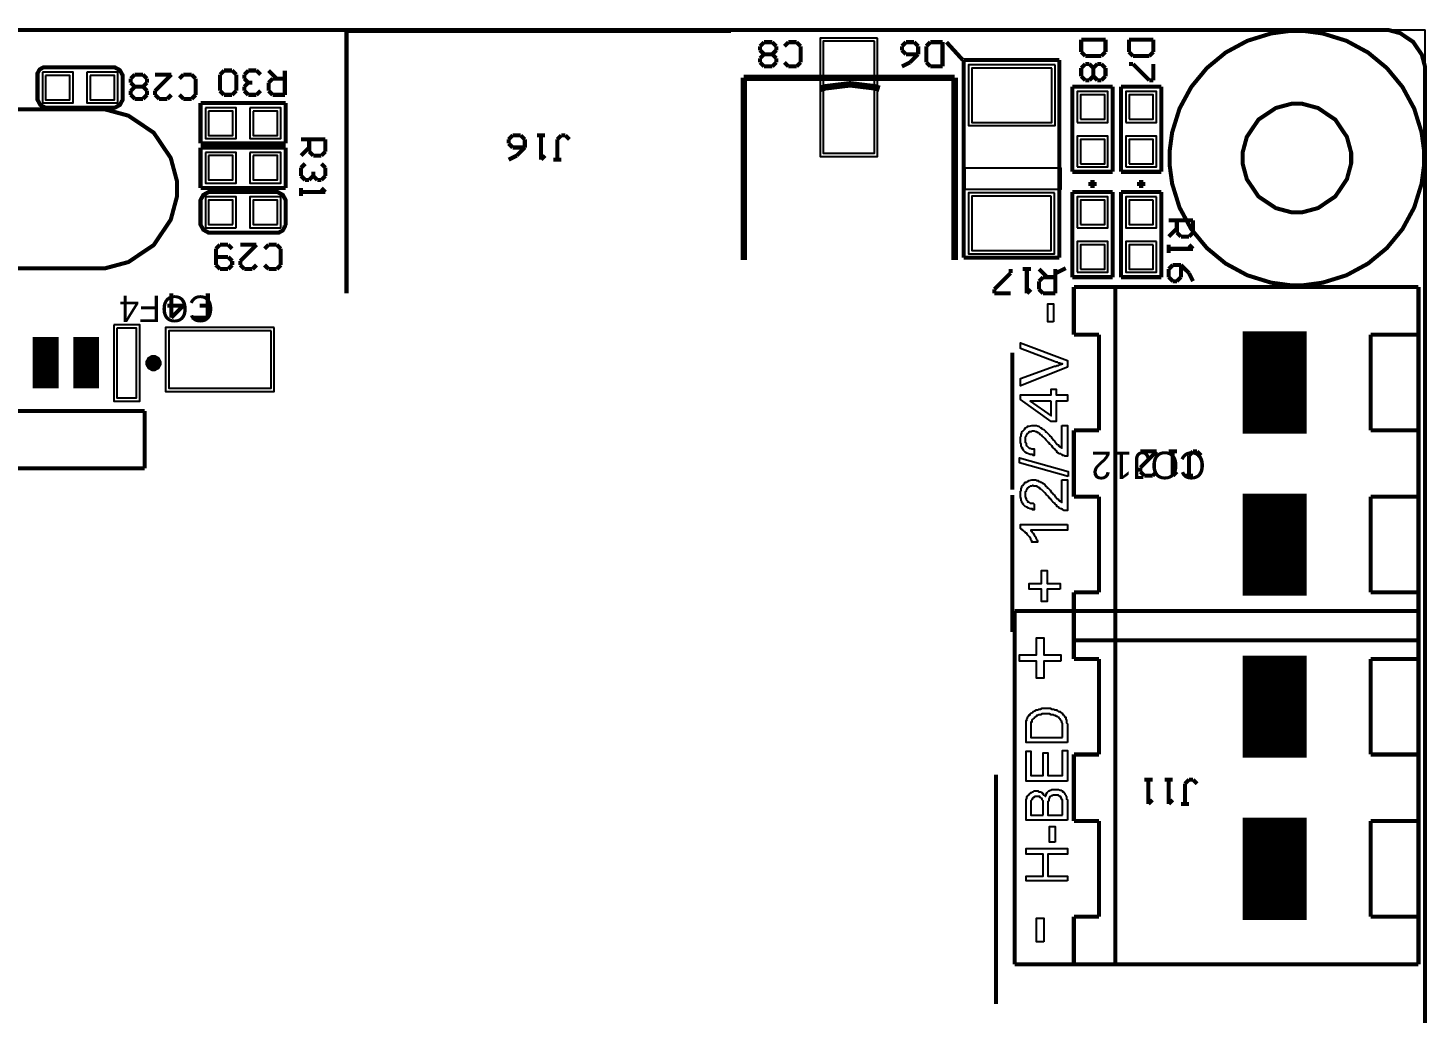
# Model space of a CAD drawing. Extents: x -110 to 1, y -84 to 0.
# Drawn here: x -43.24 to 0.58, y -30.7 to 0.15 of the extents above; entities that cross this region are included whole.
import ezdxf

# ---------------------------------------------------------------- set-up
doc = ezdxf.new("R2010")
doc.units = 0
doc.header["$MEASUREMENT"] = 0

msp = doc.modelspace()

# ---------------------------------------------------------------- linework, layer by layer
at = {"linetype": 'Continuous'}
for p in [(-0.628, 0.088), (0.518, -1.058)]:
    msp.add_line(p, (0.518, 0.088), dxfattribs=at)
at = {"color": 0}
for points, const_width in [([(-0.702, 0.088), (-108.213, 0.088)], 0.127), ([(-33.262, 0.062), (-33.262, -8.162)], 0.127), ([(-27.243, 0.062), (-33.262, 0.062)], 0.127), ([(-21.96, 0.062), (-27.243, 0.062)], 0.127), ([(-21.223, 0.062), (-21.96, 0.062)], 0.127), ([(-21.223, 0.062), (-21.96, 0.062)], 0.127), ([(-0.752, 0.088), (-0.628, 0.088), (-0.258, -0.012), (0.146, -0.284), (0.418, -0.687), (0.518, -1.058), (0.518, -1.181), (0.518, -1.181), (0.518, -1.181), (0.518, -1.181)], 0.127), ([(-20.309, -0.42), (-20.182, -0.293)], 0.127), ([(-20.309, -0.546), (-20.309, -0.42)], 0.127), ([(-20.182, -0.293), (-19.928, -0.293)], 0.127), ([(-19.928, -0.293), (-19.801, -0.42)], 0.127), ([(-19.801, -0.42), (-19.801, -0.546)], 0.127), ([(-19.42, -0.293), (-19.547, -0.42)], 0.127), ([(-19.166, -0.293), (-19.42, -0.293)], 0.127), ([(-19.039, -0.42), (-19.166, -0.293)], 0.127), ([(-19.039, -0.927), (-19.039, -0.42)], 0.127), ([(-15.738, -0.293), (-15.865, -0.42)], 0.127), ([(-15.865, -0.42), (-15.865, -0.546)], 0.127), ([(-15.484, -0.293), (-15.738, -0.293)], 0.127), ([(-15.357, -0.42), (-15.484, -0.293)], 0.127), ([(-15.357, -0.673), (-15.357, -0.42)], 0.127), ([(-14.975, -0.293), (-15.102, -0.42)], 0.127), ([(-15.102, -0.42), (-15.102, -0.927)], 0.127), ([(-14.594, -0.293), (-14.975, -0.293)], 0.127), ([(-14.594, -1.054), (-14.594, -0.293)], 0.127), ([(-13.96, -0.851), (-14.468, -0.293)], 0.127), ([(-9.489, -0.217), (-10.251, -0.217)], 0.127), ([(-10.251, -0.217), (-10.251, -0.598)], 0.127), ([(-9.489, -0.598), (-9.489, -0.217)], 0.127), ([(-7.991, -0.217), (-8.753, -0.217)], 0.127), ([(-8.753, -0.217), (-8.753, -0.598)], 0.127), ([(-7.991, -0.598), (-7.991, -0.217)], 0.127), ([(-20.182, -0.673), (-20.309, -0.546)], 0.127), ([(-20.309, -0.8), (-20.182, -0.673)], 0.127), ([(-20.309, -0.927), (-20.309, -0.8)], 0.127), ([(-20.182, -1.054), (-20.309, -0.927)], 0.127), ([(-19.928, -0.673), (-20.182, -0.673)], 0.127), ([(-19.801, -0.546), (-19.928, -0.673)], 0.127), ([(-19.928, -0.673), (-19.801, -0.8)], 0.127), ([(-19.801, -0.927), (-19.928, -1.054)], 0.127), ([(-19.801, -0.8), (-19.801, -0.927)], 0.127), ([(-19.547, -0.927), (-19.42, -1.054)], 0.127), ([(-19.166, -1.054), (-19.039, -0.927)], 0.127), ([(-15.865, -0.546), (-15.738, -0.673)], 0.127), ([(-15.865, -1.054), (-15.611, -0.927)], 0.127), ([(-15.738, -0.673), (-15.357, -0.673)], 0.127), ([(-15.611, -0.927), (-15.357, -0.673)], 0.127), ([(-15.102, -0.927), (-14.975, -1.054)], 0.127), ([(-13.935, -0.851), (-13.935, -7.045)], 0.127), ([(-10.937, -0.851), (-13.935, -0.851)], 0.127), ([(-10.937, -0.851), (-10.937, -4.05)], 0.127), ([(-10.251, -0.598), (-10.124, -0.725)], 0.127), ([(-10.124, -0.725), (-9.616, -0.725)], 0.127), ([(-9.616, -0.725), (-9.489, -0.598)], 0.127), ([(-8.753, -0.598), (-8.626, -0.725)], 0.127), ([(-8.626, -0.725), (-8.118, -0.725)], 0.127), ([(-8.118, -0.725), (-7.991, -0.598)], 0.127), ([(-42.939, -1.308), (-42.939, -1.268), (-42.872, -1.147), (-42.75, -1.08), (-42.71, -1.08)], 0.127), ([(-42.939, -1.308), (-42.939, -2.045)], 0.127), ([(-40.577, -1.08), (-42.71, -1.08)], 0.127), ([(-40.577, -1.08), (-40.523, -1.08), (-40.361, -1.169), (-40.272, -1.331), (-40.272, -1.385), (-40.272, -1.385), (-40.272, -1.385), (-40.272, -1.385)], 0.127), ([(-40.018, -1.435), (-39.891, -1.308)], 0.127), ([(-39.891, -1.308), (-39.637, -1.308)], 0.127), ([(-39.637, -1.308), (-39.51, -1.435)], 0.127), ([(-39.256, -1.308), (-38.748, -1.308)], 0.127), ([(-38.748, -1.308), (-39.256, -1.816)], 0.127), ([(-38.367, -1.308), (-38.494, -1.435)], 0.127), ([(-38.113, -1.308), (-38.367, -1.308)], 0.127), ([(-37.986, -1.435), (-38.113, -1.308)], 0.127), ([(-37.224, -1.308), (-37.097, -1.181)], 0.127), ([(-37.224, -1.816), (-37.224, -1.308)], 0.127), ([(-37.097, -1.181), (-36.843, -1.181)], 0.127), ([(-36.843, -1.181), (-36.716, -1.308)], 0.127), ([(-36.716, -1.308), (-36.716, -1.816)], 0.127), ([(-36.462, -1.308), (-36.335, -1.181)], 0.127), ([(-36.462, -1.435), (-36.462, -1.308)], 0.127), ([(-36.335, -1.181), (-36.082, -1.181)], 0.127), ([(-36.082, -1.181), (-35.955, -1.308)], 0.127), ([(-35.446, -1.435), (-35.701, -1.181)], 0.127), ([(-35.192, -1.181), (-35.192, -1.943)], 0.127), ([(-20.817, -1.41), (-20.817, -7.121)], 0.203), ([(-18.633, -1.41), (-20.817, -1.41)], 0.203), ([(-19.928, -1.054), (-20.182, -1.054)], 0.127), ([(-19.42, -1.054), (-19.166, -1.054)], 0.127), ([(-16.423, -1.41), (-18.633, -1.41)], 0.203), ([(-14.214, -1.41), (-16.423, -1.41)], 0.203), ([(-14.975, -1.054), (-14.594, -1.054)], 0.127), ([(-14.214, -1.41), (-14.214, -7.121)], 0.203), ([(-10.251, -1.105), (-10.124, -0.978)], 0.127), ([(-10.251, -1.359), (-10.251, -1.105)], 0.127), ([(-10.124, -1.486), (-10.251, -1.359)], 0.127), ([(-10.124, -0.978), (-9.997, -0.978)], 0.127), ([(-9.997, -0.978), (-9.87, -1.105)], 0.127), ([(-9.87, -1.359), (-9.997, -1.486)], 0.127), ([(-9.87, -1.105), (-9.743, -0.978)], 0.127), ([(-9.87, -1.105), (-9.87, -1.359)], 0.127), ([(-9.743, -1.486), (-9.87, -1.359)], 0.127), ([(-9.743, -0.978), (-9.616, -0.978)], 0.127), ([(-9.616, -0.978), (-9.489, -1.105)], 0.127), ([(-9.489, -1.359), (-9.616, -1.486)], 0.127), ([(-9.489, -1.105), (-9.489, -1.359)], 0.127), ([(-8.626, -0.978), (-8.753, -0.978)], 0.127), ([(-8.118, -1.486), (-8.626, -0.978)], 0.127), ([(-7.991, -0.978), (-7.991, -1.486)], 0.127), ([(0.518, -1.131), (0.518, -82.587)], 0.127), ([(-40.272, -1.385), (-40.272, -2.045)], 0.127), ([(-40.018, -1.562), (-40.018, -1.435)], 0.127), ([(-39.891, -1.689), (-40.018, -1.562)], 0.127), ([(-40.018, -1.816), (-39.891, -1.689)], 0.127), ([(-40.018, -1.943), (-40.018, -1.816)], 0.127), ([(-39.637, -1.689), (-39.891, -1.689)], 0.127), ([(-39.51, -1.562), (-39.637, -1.689)], 0.127), ([(-39.637, -1.689), (-39.51, -1.816)], 0.127), ([(-39.51, -1.435), (-39.51, -1.562)], 0.127), ([(-39.51, -1.816), (-39.51, -1.943)], 0.127), ([(-39.256, -1.816), (-39.256, -1.943)], 0.127), ([(-37.986, -1.943), (-37.986, -1.435)], 0.127), ([(-37.097, -1.943), (-37.224, -1.816)], 0.127), ([(-36.716, -1.816), (-36.843, -1.943)], 0.127), ([(-36.335, -1.562), (-36.462, -1.435)], 0.127), ([(-36.462, -1.689), (-36.335, -1.562)], 0.127), ([(-36.462, -1.816), (-36.462, -1.689)], 0.127), ([(-36.335, -1.943), (-36.462, -1.816)], 0.127), ([(-36.335, -1.562), (-36.208, -1.562)], 0.127), ([(-36.208, -1.562), (-36.335, -1.562)], 0.127), ([(-35.955, -1.816), (-36.082, -1.943)], 0.127), ([(-35.701, -1.562), (-35.574, -1.435)], 0.127), ([(-35.701, -1.816), (-35.701, -1.562)], 0.127), ([(-35.574, -1.943), (-35.701, -1.816)], 0.127), ([(-35.574, -1.435), (-35.192, -1.435)], 0.127), ([(-18.417, -1.755), (-18.266, -1.708), (-17.49, -1.613), (-16.713, -1.708), (-16.563, -1.755)], 0.203), ([(-10.531, -1.689), (-10.531, -4.354)], 0.127), ([(-9.261, -1.689), (-10.531, -1.689)], 0.127), ([(-9.997, -1.486), (-10.124, -1.486)], 0.127), ([(-9.616, -1.486), (-9.743, -1.486)], 0.127), ([(-9.261, -1.689), (-9.261, -4.354)], 0.127), ([(-9.007, -1.689), (-9.007, -4.354)], 0.127), ([(-7.737, -1.689), (-9.007, -1.689)], 0.127), ([(-7.991, -1.486), (-8.118, -1.486)], 0.127), ([(-7.737, -1.689), (-7.737, -4.354)], 0.127), ([(-42.634, -2.349), (-42.688, -2.349), (-42.85, -2.26), (-42.939, -2.098), (-42.939, -2.045)], 0.127), ([(-40.272, -2.045), (-40.272, -2.098), (-40.361, -2.26), (-40.523, -2.349), (-40.577, -2.349)], 0.127), ([(-39.891, -2.07), (-40.018, -1.943)], 0.127), ([(-39.637, -2.07), (-39.891, -2.07)], 0.127), ([(-39.51, -1.943), (-39.637, -2.07)], 0.127), ([(-39.256, -1.943), (-39.13, -2.07)], 0.127), ([(-39.13, -2.07), (-38.875, -2.07)], 0.127), ([(-38.875, -2.07), (-38.748, -1.943)], 0.127), ([(-38.494, -1.943), (-38.367, -2.07)], 0.127), ([(-38.367, -2.07), (-38.113, -2.07)], 0.127), ([(-38.113, -2.07), (-37.986, -1.943)], 0.127), ([(-37.834, -2.197), (-37.834, -3.466)], 0.127), ([(-35.167, -2.197), (-37.834, -2.197)], 0.127), ([(-36.843, -1.943), (-37.097, -1.943)], 0.127), ([(-36.082, -1.943), (-36.335, -1.943)], 0.127), ([(-35.192, -1.943), (-35.574, -1.943)], 0.127), ([(-35.167, -2.197), (-35.167, -3.466)], 0.127), ([(-41.06, -2.4), (-48.552, -2.4)], 0.127), ([(-40.577, -2.349), (-42.634, -2.349)], 0.127), ([(-41.06, -2.4), (-40.817, -2.4), (-40.091, -2.596), (-39.299, -3.129), (-38.766, -3.92), (-38.571, -4.646), (-38.571, -4.887), (-38.571, -5.13), (-38.766, -5.856), (-39.299, -6.647), (-40.091, -7.18), (-40.817, -7.375), (-41.06, -7.375), (-41.06, -7.375), (-41.06, -7.375), (-41.06, -7.375)], 0.127), ([(-35.167, -3.466), (-37.834, -3.466)], 0.127), ([(-34.685, -3.339), (-33.923, -3.339)], 0.127), ([(-34.431, -3.72), (-34.431, -3.339)], 0.127), ([(-33.923, -3.339), (-33.923, -3.72)], 0.127), ([(-28.056, -3.212), (-28.183, -3.339)], 0.127), ([(-28.183, -3.339), (-28.183, -3.466)], 0.127), ([(-28.183, -3.466), (-28.056, -3.593)], 0.127), ([(-27.802, -3.212), (-28.056, -3.212)], 0.127), ([(-27.675, -3.339), (-27.802, -3.212)], 0.127), ([(-27.675, -3.593), (-27.675, -3.339)], 0.127), ([(-27.039, -3.212), (-27.293, -3.212)], 0.127), ([(-27.293, -3.212), (-27.166, -3.212)], 0.127), ([(-27.166, -3.212), (-27.166, -3.974)], 0.127), ([(-26.659, -3.339), (-26.532, -3.212)], 0.127), ([(-26.659, -3.974), (-26.659, -3.339)], 0.127), ([(-26.532, -3.212), (-26.405, -3.212)], 0.127), ([(-26.405, -3.212), (-26.278, -3.339)], 0.127), ([(-37.834, -3.593), (-37.834, -4.862)], 0.127), ([(-35.167, -3.593), (-37.834, -3.593)], 0.127), ([(-35.167, -3.593), (-35.167, -4.862)], 0.127), ([(-34.431, -3.593), (-34.685, -3.847)], 0.127), ([(-34.304, -3.847), (-34.431, -3.72)], 0.127), ([(-34.05, -3.847), (-34.304, -3.847)], 0.127), ([(-33.923, -3.72), (-34.05, -3.847)], 0.127), ([(-28.183, -3.974), (-27.929, -3.847)], 0.127), ([(-28.056, -3.593), (-27.675, -3.593)], 0.127), ([(-27.929, -3.847), (-27.675, -3.593)], 0.127), ([(-27.166, -3.974), (-27.039, -3.847)], 0.127), ([(-26.786, -3.974), (-26.532, -3.974)], 0.127), ([(-26.532, -3.974), (-26.659, -3.974)], 0.127), ([(-34.685, -4.227), (-34.558, -4.1)], 0.127), ([(-34.685, -4.481), (-34.685, -4.227)], 0.127), ([(-34.304, -4.481), (-34.304, -4.354)], 0.127), ([(-34.304, -4.354), (-34.304, -4.481)], 0.127), ([(-34.05, -4.1), (-33.923, -4.227)], 0.127), ([(-33.923, -4.227), (-33.923, -4.481)], 0.127), ([(-10.937, -4.05), (-10.937, -7.045)], 0.127), ([(-9.261, -4.354), (-10.531, -4.354)], 0.127), ([(-7.737, -4.354), (-9.007, -4.354)], 0.127), ([(-35.167, -4.862), (-37.834, -4.862)], 0.127), ([(-34.558, -4.608), (-34.685, -4.481)], 0.127), ([(-34.685, -4.862), (-34.685, -5.116)], 0.127), ([(-34.431, -4.608), (-34.558, -4.608)], 0.127), ([(-34.304, -4.481), (-34.431, -4.608)], 0.127), ([(-34.177, -4.608), (-34.304, -4.481)], 0.127), ([(-34.05, -4.608), (-34.177, -4.608)], 0.127), ([(-33.923, -4.481), (-34.05, -4.608)], 0.127), ([(-33.923, -4.989), (-34.05, -4.862)], 0.127), ([(-9.896, -4.735), (-10.023, -4.735)], 0.127), ([(-9.896, -4.608), (-9.896, -4.735)], 0.127), ([(-9.896, -4.735), (-9.896, -4.862)], 0.127), ([(-9.769, -4.735), (-9.896, -4.735)], 0.127), ([(-8.372, -4.735), (-8.499, -4.735)], 0.127), ([(-8.372, -4.608), (-8.372, -4.735)], 0.127), ([(-8.372, -4.735), (-8.372, -4.862)], 0.127), ([(-8.245, -4.735), (-8.372, -4.735)], 0.127), ([(-37.834, -5.294), (-37.834, -5.24), (-37.745, -5.078), (-37.583, -4.989), (-37.529, -4.989)], 0.127), ([(-37.834, -5.294), (-37.834, -5.954)], 0.127), ([(-35.472, -4.989), (-37.529, -4.989)], 0.127), ([(-35.472, -4.989), (-35.418, -4.989), (-35.256, -5.078), (-35.167, -5.24), (-35.167, -5.294), (-35.167, -5.294), (-35.167, -5.294), (-35.167, -5.294)], 0.127), ([(-35.167, -5.294), (-35.167, -6.029)], 0.127), ([(-34.685, -5.116), (-34.685, -4.989)], 0.127), ([(-34.685, -4.989), (-33.923, -4.989)], 0.127), ([(-10.531, -4.989), (-10.531, -7.654)], 0.127), ([(-9.261, -4.989), (-10.531, -4.989)], 0.127), ([(-9.261, -4.989), (-9.261, -7.654)], 0.127), ([(-9.007, -4.989), (-9.007, -7.654)], 0.127), ([(-7.737, -4.989), (-9.007, -4.989)], 0.127), ([(-7.737, -4.989), (-7.737, -7.654)], 0.127), ([(-37.529, -6.258), (-37.583, -6.258), (-37.745, -6.169), (-37.834, -6.008), (-37.834, -5.954)], 0.127), ([(-35.192, -6.029), (-35.192, -6.07), (-35.259, -6.191), (-35.38, -6.258), (-35.421, -6.258)], 0.127), ([(-7.508, -5.877), (-6.747, -5.877)], 0.127), ([(-7.254, -6.131), (-7.508, -6.385)], 0.127), ([(-7.254, -6.258), (-7.254, -5.877)], 0.127), ([(-6.747, -5.877), (-6.747, -6.258)], 0.127), ([(-35.421, -6.258), (-37.529, -6.258)], 0.127), ([(-7.128, -6.385), (-7.254, -6.258)], 0.127), ([(-6.874, -6.385), (-7.128, -6.385)], 0.127), ([(-6.747, -6.258), (-6.874, -6.385)], 0.127), ([(-37.224, -6.639), (-37.352, -6.766)], 0.127), ([(-37.352, -6.766), (-37.352, -7.274)], 0.127), ([(-36.97, -7.02), (-37.352, -7.02)], 0.127), ([(-36.97, -6.639), (-37.224, -6.639)], 0.127), ([(-36.843, -6.766), (-36.97, -6.639)], 0.127), ([(-36.843, -7.147), (-36.97, -7.02)], 0.127), ([(-36.589, -6.639), (-36.082, -6.639)], 0.127), ([(-36.082, -6.639), (-36.589, -7.147)], 0.127), ([(-35.701, -6.639), (-35.828, -6.766)], 0.127), ([(-35.446, -6.639), (-35.701, -6.639)], 0.127), ([(-35.319, -6.766), (-35.446, -6.639)], 0.127), ([(-35.319, -7.274), (-35.319, -6.766)], 0.127), ([(-10.937, -7.045), (-13.935, -7.045)], 0.127), ([(-7.508, -6.639), (-7.508, -6.893)], 0.127), ([(-7.508, -6.893), (-7.508, -6.766)], 0.127), ([(-7.508, -6.766), (-6.747, -6.766)], 0.127), ([(-6.747, -6.766), (-6.874, -6.639)], 0.127), ([(-41.06, -7.375), (-48.552, -7.375)], 0.127), ([(-37.352, -7.274), (-37.224, -7.4)], 0.127), ([(-37.224, -7.4), (-36.97, -7.4)], 0.127), ([(-36.97, -7.4), (-36.843, -7.274)], 0.127), ([(-36.843, -7.274), (-36.843, -7.147)], 0.127), ([(-36.589, -7.147), (-36.589, -7.274)], 0.127), ([(-36.589, -7.274), (-36.462, -7.4)], 0.127), ([(-36.462, -7.4), (-36.208, -7.4)], 0.127), ([(-36.208, -7.4), (-36.082, -7.274)], 0.127), ([(-35.828, -7.274), (-35.701, -7.4)], 0.127), ([(-35.701, -7.4), (-35.446, -7.4)], 0.127), ([(-35.446, -7.4), (-35.319, -7.274)], 0.127), ([(-12.461, -7.527), (-12.461, -7.4)], 0.127), ([(-11.826, -7.4), (-12.08, -7.4)], 0.127), ([(-12.08, -7.4), (-11.953, -7.4)], 0.127), ([(-11.953, -7.4), (-11.953, -8.162)], 0.127), ([(-11.318, -7.654), (-11.572, -7.4)], 0.127), ([(-10.734, -7.375), (-11.089, -7.553)], 0.127), ([(-11.064, -7.4), (-11.064, -8.162)], 0.127), ([(-7.381, -7.274), (-7.508, -7.4)], 0.127), ([(-7.508, -7.4), (-7.508, -7.654)], 0.127), ([(-7.128, -7.274), (-7.381, -7.274)], 0.127), ([(-6.874, -7.527), (-7.128, -7.274)], 0.127), ([(-7.128, -7.654), (-7.128, -7.274)], 0.127), ([(-12.969, -8.035), (-12.461, -7.527)], 0.127), ([(-11.572, -7.781), (-11.445, -7.654)], 0.127), ([(-11.572, -8.035), (-11.572, -7.781)], 0.127), ([(-11.445, -7.654), (-11.064, -7.654)], 0.127), ([(-9.261, -7.654), (-10.531, -7.654)], 0.127), ([(-7.737, -7.654), (-9.007, -7.654)], 0.127), ([(-7.508, -7.654), (-7.381, -7.781)], 0.127), ([(-7.381, -7.781), (-7.254, -7.781)], 0.127), ([(-7.254, -7.781), (-7.128, -7.654)], 0.127), ([(-6.747, -7.781), (-6.874, -7.527)], 0.127), ([(-38.748, -8.162), (-38.748, -8.923)], 0.127), ([(-37.605, -8.543), (-37.605, -8.162)], 0.127), ([(-12.969, -8.162), (-12.969, -8.035)], 0.127), ([(-12.461, -8.162), (-12.969, -8.162)], 0.127), ([(-11.953, -8.162), (-11.826, -8.035)], 0.127), ([(-11.445, -8.162), (-11.572, -8.035)], 0.127), ([(-11.064, -8.162), (-11.445, -8.162)], 0.127), ([(-10.48, -7.959), (-10.48, -9.457)], 0.127), ([(-8.702, -7.959), (-10.48, -7.959)], 0.127), ([(-9.184, -7.959), (-9.184, -19.026)], 0.127), ([(0.314, -7.959), (-8.702, -7.959)], 0.127), ([(0.314, -7.959), (0.314, -19.026)], 0.127), ([(-38.367, -8.543), (-38.875, -8.543)], 0.127), ([(-38.748, -8.923), (-38.367, -8.543)], 0.127), ([(-37.605, -8.543), (-37.859, -8.543)], 0.127), ([(-37.859, -8.543), (-37.605, -8.543)], 0.127), ([(-37.605, -8.923), (-37.605, -8.543)], 0.127), ([(-42.685, -9.532), (-42.685, -11.132)], 0.813), ([(-41.415, -9.532), (-41.415, -11.132)], 0.813), ([(-38.113, -8.923), (-37.605, -8.923)], 0.127), ([(-42.685, -9.532), (-42.685, -11.132)], 0.61), ([(-41.415, -9.532), (-41.415, -11.132)], 0.61), ([(-9.693, -9.457), (-10.48, -9.457)], 0.127), ([(-9.693, -9.457), (-9.693, -12.452)], 0.127), ([(-3.191, -10.954), (-5.197, -10.954)], 3.2), ([(-1.184, -9.457), (-1.184, -12.452)], 0.127), ([(0.314, -9.457), (-1.184, -9.457)], 0.127), ([(-12.41, -10.015), (-12.41, -14.305)], 0.127), ([(-39.586, -11.843), (-49.593, -11.843)], 0.127), ([(-39.586, -11.843), (-39.586, -13.645)], 0.127), ([(-10.48, -12.452), (-10.48, -14.533)], 0.127), ([(-9.693, -12.452), (-10.48, -12.452)], 0.127), ([(0.314, -12.452), (-1.184, -12.452)], 0.127), ([(-8.397, -13.112), (-7.889, -13.112)], 0.127), ([(-7.889, -13.112), (-8.397, -13.62)], 0.127), ([(-7.254, -13.112), (-7.508, -13.112)], 0.127), ([(-7.508, -13.112), (-7.381, -13.112)], 0.127), ([(-7.381, -13.112), (-7.381, -13.873)], 0.127), ([(-6.874, -13.239), (-6.747, -13.112)], 0.127), ([(-6.747, -13.112), (-6.62, -13.112)], 0.127), ([(-6.62, -13.112), (-6.493, -13.239)], 0.127), ([(-39.586, -13.645), (-49.593, -13.645)], 0.127), ([(-8.397, -13.62), (-8.397, -13.746)], 0.127), ([(-6.874, -13.873), (-6.874, -13.239)], 0.127), ([(-8.397, -13.746), (-8.271, -13.873)], 0.127), ([(-8.271, -13.873), (-8.016, -13.873)], 0.127), ([(-8.016, -13.873), (-7.889, -13.746)], 0.127), ([(-7.381, -13.873), (-7.254, -13.746)], 0.127), ([(-7.001, -13.873), (-6.747, -13.873)], 0.127), ([(-6.747, -13.873), (-6.874, -13.873)], 0.127), ([(-12.41, -14.482), (-12.41, -18.772)], 0.127), ([(-3.191, -16.031), (-5.197, -16.031)], 3.2), ([(-9.693, -14.533), (-10.48, -14.533)], 0.127), ([(-9.693, -14.533), (-9.693, -17.528)], 0.127), ([(-1.184, -14.533), (-1.184, -17.528)], 0.127), ([(0.314, -14.533), (-1.184, -14.533)], 0.127), ([(-10.48, -17.528), (-10.48, -19.026)], 0.127), ([(-9.693, -17.528), (-10.48, -17.528)], 0.127), ([(0.314, -17.528), (-1.184, -17.528)], 0.127), ([(-12.334, -18.112), (-12.334, -29.18)], 0.127), ([(-10.48, -18.112), (-12.334, -18.112)], 0.127), ([(-10.48, -18.112), (-10.48, -19.61)], 0.127), ([(-8.702, -18.112), (-10.48, -18.112)], 0.127), ([(-9.184, -18.112), (-9.184, -29.18)], 0.127), ([(0.314, -18.112), (-8.702, -18.112)], 0.127), ([(0.314, -18.112), (0.314, -29.18)], 0.127), ([(-8.702, -19.026), (-10.48, -19.026)], 0.127), ([(0.314, -19.026), (-8.702, -19.026)], 0.127), ([(-9.693, -19.61), (-10.48, -19.61)], 0.127), ([(-9.693, -19.61), (-9.693, -22.605)], 0.127), ([(-3.191, -21.108), (-5.197, -21.108)], 3.2), ([(-1.184, -19.61), (-1.184, -22.605)], 0.127), ([(0.314, -19.61), (-1.184, -19.61)], 0.127), ([(-10.48, -22.605), (-10.48, -24.687)], 0.127), ([(-9.693, -22.605), (-10.48, -22.605)], 0.127), ([(0.314, -22.605), (-1.184, -22.605)], 0.127), ([(-12.918, -23.239), (-12.918, -24.433)], 0.127), ([(-8.016, -23.392), (-8.271, -23.392)], 0.127), ([(-8.271, -23.392), (-8.144, -23.392)], 0.127), ([(-8.144, -23.392), (-8.144, -24.154)], 0.127), ([(-7.381, -23.392), (-7.635, -23.392)], 0.127), ([(-7.635, -23.392), (-7.508, -23.392)], 0.127), ([(-7.508, -23.392), (-7.508, -24.154)], 0.127), ([(-7.001, -23.519), (-6.874, -23.392)], 0.127), ([(-7.001, -24.154), (-7.001, -23.519)], 0.127), ([(-6.874, -23.392), (-6.747, -23.392)], 0.127), ([(-6.747, -23.392), (-6.62, -23.519)], 0.127), ([(-8.144, -24.154), (-8.016, -24.027)], 0.127), ([(-7.508, -24.154), (-7.381, -24.027)], 0.127), ([(-7.128, -24.154), (-6.874, -24.154)], 0.127), ([(-6.874, -24.154), (-7.001, -24.154)], 0.127), ([(-12.918, -24.433), (-12.918, -30.423)], 0.127), ([(-9.693, -24.687), (-10.48, -24.687)], 0.127), ([(-9.693, -24.687), (-9.693, -27.682)], 0.127), ([(-3.191, -26.184), (-5.197, -26.184)], 3.2), ([(-1.184, -24.687), (-1.184, -27.682)], 0.127), ([(0.314, -24.687), (-1.184, -24.687)], 0.127), ([(-10.48, -27.682), (-10.48, -29.18)], 0.127), ([(-9.693, -27.682), (-10.48, -27.682)], 0.127), ([(0.314, -27.682), (-1.184, -27.682)], 0.127), ([(-10.48, -29.18), (-12.334, -29.18)], 0.127), ([(-8.702, -29.18), (-10.48, -29.18)], 0.127), ([(0.314, -29.18), (-8.702, -29.18)], 0.127)]:
    msp.add_lwpolyline(points, dxfattribs=dict(at, const_width=const_width))
for points, const_width in [([(-7.483, -3.923), (-7.483, -4.124), (-7.402, -4.726), (-7.17, -5.474), (-6.802, -6.151), (-6.315, -6.741), (-5.725, -7.228), (-5.047, -7.595), (-4.299, -7.827), (-3.696, -7.908), (-3.495, -7.908), (-3.294, -7.908), (-2.692, -7.827), (-1.943, -7.595), (-1.266, -7.228), (-0.676, -6.741), (-0.189, -6.151), (0.179, -5.474), (0.411, -4.726), (0.492, -4.124), (0.492, -3.923), (0.492, -3.722), (0.411, -3.12), (0.179, -2.372), (-0.189, -1.695), (-0.676, -1.105), (-1.266, -0.618), (-1.943, -0.251), (-2.692, -0.019), (-3.294, 0.062), (-3.495, 0.062), (-3.696, 0.062), (-4.299, -0.019), (-5.047, -0.251), (-5.725, -0.618), (-6.315, -1.105), (-6.802, -1.695), (-7.17, -2.372), (-7.402, -3.12), (-7.483, -3.722), (-7.483, -3.923)], 0.127), ([(-36.462, -1.689), (-36.462, -1.689)], 0.127), ([(-36.462, -1.689), (-36.462, -1.689)], 0.127), ([(-36.462, -1.689), (-36.462, -1.689)], 0.127), ([(-5.197, -3.923), (-5.197, -4.089), (-5.063, -4.585), (-4.699, -5.126), (-4.158, -5.49), (-3.661, -5.623), (-3.495, -5.623), (-3.33, -5.623), (-2.833, -5.49), (-2.292, -5.126), (-1.928, -4.585), (-1.794, -4.089), (-1.794, -3.923), (-1.794, -3.758), (-1.928, -3.261), (-2.292, -2.72), (-2.833, -2.356), (-3.33, -2.222), (-3.495, -2.222), (-3.661, -2.222), (-4.158, -2.356), (-4.699, -2.72), (-5.063, -3.261), (-5.197, -3.758), (-5.197, -3.923)], 0.127), ([(-27.166, -3.974), (-27.166, -3.974)], 0.127), ([(-42.304, -4.887), (-42.304, -4.887)], 1.499), ([(-29.859, -5.369), (-29.859, -5.369)], 2.489), ([(-34.177, -4.608), (-34.177, -4.608)], 0.127), ([(-34.177, -4.608), (-34.177, -4.608)], 0.127), ([(-34.177, -4.608), (-34.177, -4.608)], 0.127), ([(-33.923, -4.989), (-33.923, -4.989)], 0.127), ([(-29.859, -5.369), (-29.859, -5.369)], 0.991), ([(-6.747, -6.766), (-6.747, -6.766)], 0.127), ([(-11.953, -8.162), (-11.953, -8.162)], 0.127), ([(-33.262, -10.192), (-33.262, -10.192)], 3.403), ([(-39.434, -10.345), (-39.434, -10.367), (-39.396, -10.434), (-39.329, -10.472), (-39.307, -10.472), (-39.285, -10.472), (-39.217, -10.434), (-39.18, -10.367), (-39.18, -10.345), (-39.18, -10.323), (-39.217, -10.255), (-39.285, -10.218), (-39.307, -10.218), (-39.329, -10.218), (-39.396, -10.255), (-39.434, -10.323), (-39.434, -10.345)], 0.254), ([(-7.381, -13.873), (-7.381, -13.873)], 0.127), ([(-8.144, -24.154), (-8.144, -24.154)], 0.127), ([(-7.508, -24.154), (-7.508, -24.154)], 0.127)]:
    msp.add_lwpolyline(points, close=True, dxfattribs=dict(at, const_width=const_width))
for points in [[(-16.626, -0.166), (-18.43, -0.166), (-18.43, -3.872), (-16.626, -3.872), (-16.626, -0.166)], [(-16.728, -0.267), (-18.328, -0.267), (-18.328, -3.77), (-16.728, -3.77), (-16.728, -0.267)], [(-42.786, -1.232), (-42.786, -2.197), (-41.821, -2.197), (-41.821, -1.232), (-42.786, -1.232)], [(-41.39, -1.232), (-41.39, -2.197), (-40.425, -2.197), (-40.425, -1.232), (-41.39, -1.232)], [(-11.064, -1.004), (-13.782, -1.004), (-13.782, -2.907), (-11.064, -2.907), (-11.064, -1.004)], [(-11.166, -1.105), (-13.68, -1.105), (-13.68, -2.806), (-11.166, -2.806), (-11.166, -1.105)], [(-42.685, -1.333), (-42.685, -2.095), (-41.923, -2.095), (-41.923, -1.333), (-42.685, -1.333)], [(-41.288, -1.333), (-41.288, -2.095), (-40.526, -2.095), (-40.526, -1.333), (-41.288, -1.333)], [(-10.378, -2.806), (-9.413, -2.806), (-9.413, -1.841), (-10.378, -1.841), (-10.378, -2.806)], [(-10.277, -2.705), (-9.515, -2.705), (-9.515, -1.943), (-10.277, -1.943), (-10.277, -2.705)], [(-8.855, -2.806), (-7.889, -2.806), (-7.889, -1.841), (-8.855, -1.841), (-8.855, -2.806)], [(-8.753, -2.705), (-7.991, -2.705), (-7.991, -1.943), (-8.753, -1.943), (-8.753, -2.705)], [(-37.681, -2.349), (-37.681, -3.314), (-36.716, -3.314), (-36.716, -2.349), (-37.681, -2.349)], [(-37.58, -2.451), (-37.58, -3.212), (-36.818, -3.212), (-36.818, -2.451), (-37.58, -2.451)], [(-36.285, -2.349), (-36.285, -3.314), (-35.319, -3.314), (-35.319, -2.349), (-36.285, -2.349)], [(-36.183, -2.451), (-36.183, -3.212), (-35.421, -3.212), (-35.421, -2.451), (-36.183, -2.451)], [(-10.378, -4.202), (-9.413, -4.202), (-9.413, -3.238), (-10.378, -3.238), (-10.378, -4.202)], [(-10.277, -4.1), (-9.515, -4.1), (-9.515, -3.339), (-10.277, -3.339), (-10.277, -4.1)], [(-8.855, -4.202), (-7.889, -4.202), (-7.889, -3.238), (-8.855, -3.238), (-8.855, -4.202)], [(-8.753, -4.1), (-7.991, -4.1), (-7.991, -3.339), (-8.753, -3.339), (-8.753, -4.1)], [(-37.681, -3.745), (-37.681, -4.709), (-36.716, -4.709), (-36.716, -3.745), (-37.681, -3.745)], [(-37.58, -3.847), (-37.58, -4.608), (-36.818, -4.608), (-36.818, -3.847), (-37.58, -3.847)], [(-36.285, -3.745), (-36.285, -4.709), (-35.319, -4.709), (-35.319, -3.745), (-36.285, -3.745)], [(-36.183, -3.847), (-36.183, -4.608), (-35.421, -4.608), (-35.421, -3.847), (-36.183, -3.847)], [(-13.883, -4.227), (-10.887, -4.227), (-10.887, -4.913), (-13.883, -4.913), (-13.883, -4.227)], [(-36.716, -6.106), (-36.716, -5.141), (-37.681, -5.141), (-37.681, -6.106), (-36.716, -6.106)], [(-36.818, -6.004), (-36.818, -5.242), (-37.58, -5.242), (-37.58, -6.004), (-36.818, -6.004)], [(-35.319, -6.106), (-35.319, -5.141), (-36.285, -5.141), (-36.285, -6.106), (-35.319, -6.106)], [(-35.421, -6.004), (-35.421, -5.242), (-36.183, -5.242), (-36.183, -6.004), (-35.421, -6.004)], [(-11.089, -5.014), (-13.782, -5.014), (-13.782, -6.918), (-11.089, -6.918), (-11.089, -5.014)], [(-11.191, -5.116), (-13.68, -5.116), (-13.68, -6.816), (-11.191, -6.816), (-11.191, -5.116)], [(-10.378, -6.106), (-9.413, -6.106), (-9.413, -5.141), (-10.378, -5.141), (-10.378, -6.106)], [(-10.277, -6.004), (-9.515, -6.004), (-9.515, -5.242), (-10.277, -5.242), (-10.277, -6.004)], [(-7.889, -5.141), (-8.855, -5.141), (-8.855, -6.106), (-7.889, -6.106), (-7.889, -5.141)], [(-7.991, -5.242), (-8.753, -5.242), (-8.753, -6.004), (-7.991, -6.004), (-7.991, -5.242)], [(-10.378, -7.502), (-9.413, -7.502), (-9.413, -6.537), (-10.378, -6.537), (-10.378, -7.502)], [(-7.889, -6.537), (-8.855, -6.537), (-8.855, -7.502), (-7.889, -7.502), (-7.889, -6.537)], [(-10.277, -7.4), (-9.515, -7.4), (-9.515, -6.639), (-10.277, -6.639), (-10.277, -7.4)], [(-7.991, -6.639), (-8.753, -6.639), (-8.753, -7.4), (-7.991, -7.4), (-7.991, -6.639)], [(-11.115, -9.05), (-11.293, -9.05), (-11.293, -8.492), (-11.115, -8.492), (-11.115, -9.05)], [(-40.552, -9.152), (-40.552, -11.538), (-39.739, -11.538), (-39.739, -9.152), (-40.552, -9.152)], [(-40.45, -9.253), (-40.45, -11.437), (-39.841, -11.437), (-39.841, -9.253), (-40.45, -9.253)], [(-35.523, -9.228), (-38.926, -9.228), (-38.926, -11.233), (-35.523, -11.233), (-35.523, -9.228)], [(-35.624, -9.33), (-38.825, -9.33), (-38.825, -11.132), (-35.624, -11.132), (-35.624, -9.33)], [(-10.683, -10.472), (-12.156, -11.056), (-12.156, -10.827), (-11.089, -10.446), (-11.089, -10.446), (-11.089, -10.446), (-11.064, -10.446), (-11.064, -10.446), (-11.039, -10.446), (-11.013, -10.421), (-10.962, -10.421), (-10.937, -10.396), (-10.835, -10.37), (-10.835, -10.37), (-10.861, -10.37), (-10.861, -10.37), (-10.861, -10.37), (-10.887, -10.37), (-10.912, -10.345), (-10.962, -10.345), (-10.988, -10.319), (-11.039, -10.319), (-11.089, -10.294), (-12.156, -9.888), (-12.156, -9.71), (-10.683, -10.269), (-10.683, -10.472)], [(-10.683, -11.538), (-11.039, -11.538), (-11.039, -12.172), (-11.191, -12.172), (-12.156, -11.487), (-12.156, -11.335), (-11.191, -11.335), (-11.191, -11.157), (-11.039, -11.157), (-11.039, -11.335), (-10.683, -11.335), (-10.683, -11.538)], [(-11.191, -11.538), (-11.852, -11.538), (-11.191, -11.995), (-11.191, -11.538)], [(-10.861, -12.299), (-10.683, -12.299), (-10.683, -13.264), (-10.683, -13.264), (-10.708, -13.264), (-10.708, -13.264), (-10.734, -13.264), (-10.734, -13.264), (-10.76, -13.264), (-10.785, -13.239), (-10.81, -13.239), (-10.81, -13.239), (-10.81, -13.239), (-10.835, -13.239), (-10.835, -13.239), (-10.861, -13.213), (-10.887, -13.188), (-10.937, -13.188), (-10.962, -13.162), (-11.013, -13.137), (-11.013, -13.137), (-11.013, -13.112), (-11.013, -13.112), (-11.039, -13.086), (-11.064, -13.061), (-11.089, -13.035), (-11.14, -12.985), (-11.166, -12.934), (-11.217, -12.883), (-11.217, -12.883), (-11.242, -12.883), (-11.242, -12.858), (-11.267, -12.858), (-11.267, -12.832), (-11.293, -12.807), (-11.344, -12.756), (-11.394, -12.706), (-11.445, -12.655), (-11.471, -12.629), (-11.496, -12.604), (-11.521, -12.579), (-11.547, -12.579), (-11.547, -12.579), (-11.547, -12.553), (-11.547, -12.553), (-11.547, -12.553), (-11.572, -12.528), (-11.598, -12.528), (-11.648, -12.502), (-11.674, -12.502), (-11.725, -12.477), (-11.75, -12.477), (-11.75, -12.477), (-11.75, -12.477), (-11.775, -12.477), (-11.801, -12.477), (-11.826, -12.502), (-11.852, -12.502), (-11.877, -12.502), (-11.902, -12.528), (-11.928, -12.553), (-11.928, -12.553), (-11.953, -12.579), (-11.953, -12.579), (-11.979, -12.604), (-11.979, -12.629), (-12.004, -12.68), (-12.004, -12.706), (-12.004, -12.756), (-12.004, -12.756), (-12.004, -12.756), (-12.004, -12.782), (-12.004, -12.782), (-12.004, -12.807), (-12.004, -12.832), (-11.979, -12.858), (-11.979, -12.909), (-11.953, -12.934), (-11.928, -12.959), (-11.928, -12.959), (-11.902, -12.985), (-11.902, -12.985), (-11.877, -13.01), (-11.852, -13.01), (-11.801, -13.035), (-11.75, -13.035), (-11.725, -13.035), (-11.725, -13.239), (-11.725, -13.239), (-11.75, -13.239), (-11.75, -13.239), (-11.775, -13.213), (-11.775, -13.213), (-11.801, -13.213), (-11.852, -13.213), (-11.902, -13.188), (-11.953, -13.162), (-12.004, -13.137), (-12.029, -13.112), (-12.055, -13.086), (-12.055, -13.086), (-12.055, -13.086), (-12.055, -13.086), (-12.055, -13.061), (-12.08, -13.061), (-12.08, -13.035), (-12.08, -13.01), (-12.105, -13.01), (-12.105, -12.985), (-12.131, -12.959), (-12.131, -12.934), (-12.131, -12.883), (-12.156, -12.832), (-12.156, -12.782), (-12.156, -12.756), (-12.156, -12.756), (-12.156, -12.756), (-12.156, -12.731), (-12.156, -12.731), (-12.156, -12.706), (-12.156, -12.68), (-12.156, -12.655), (-12.131, -12.629), (-12.131, -12.579), (-12.105, -12.528), (-12.105, -12.502), (-12.08, -12.477), (-12.055, -12.452), (-12.029, -12.426), (-12.029, -12.426), (-12.029, -12.426), (-12.029, -12.401), (-12.029, -12.401), (-12.004, -12.401), (-12.004, -12.376), (-11.953, -12.35), (-11.928, -12.325), (-11.877, -12.325), (-11.801, -12.299), (-11.775, -12.299), (-11.75, -12.299), (-11.75, -12.299), (-11.725, -12.299), (-11.725, -12.299), (-11.699, -12.299), (-11.674, -12.299), (-11.648, -12.299), (-11.598, -12.325), (-11.572, -12.325), (-11.572, -12.325), (-11.547, -12.35), (-11.547, -12.35), (-11.521, -12.376), (-11.496, -12.376), (-11.471, -12.401), (-11.42, -12.426), (-11.394, -12.452), (-11.394, -12.452), (-11.369, -12.477), (-11.369, -12.502), (-11.344, -12.502), (-11.318, -12.528), (-11.318, -12.528), (-11.293, -12.553), (-11.267, -12.579), (-11.242, -12.604), (-11.217, -12.629), (-11.191, -12.655), (-11.166, -12.706), (-11.14, -12.731), (-11.14, -12.731), (-11.14, -12.731), (-11.115, -12.756), (-11.115, -12.756), (-11.089, -12.782), (-11.064, -12.807), (-11.039, -12.858), (-11.013, -12.883), (-10.962, -12.909), (-10.962, -12.934), (-10.962, -12.934), (-10.962, -12.934), (-10.937, -12.934), (-10.937, -12.959), (-10.912, -12.959), (-10.887, -12.985), (-10.861, -13.01), (-10.861, -12.299)], [(-10.658, -13.899), (-12.182, -13.467), (-12.182, -13.315), (-10.658, -13.746), (-10.658, -13.899)], [(-10.861, -14), (-10.683, -14), (-10.683, -14.965), (-10.683, -14.965), (-10.708, -14.965), (-10.708, -14.965), (-10.734, -14.965), (-10.734, -14.965), (-10.76, -14.965), (-10.785, -14.965), (-10.81, -14.939), (-10.81, -14.939), (-10.81, -14.939), (-10.835, -14.939), (-10.835, -14.939), (-10.861, -14.914), (-10.887, -14.914), (-10.937, -14.888), (-10.962, -14.863), (-11.013, -14.838), (-11.013, -14.838), (-11.013, -14.838), (-11.013, -14.813), (-11.039, -14.787), (-11.064, -14.761), (-11.089, -14.736), (-11.14, -14.686), (-11.166, -14.66), (-11.217, -14.584), (-11.217, -14.584), (-11.242, -14.584), (-11.242, -14.584), (-11.267, -14.559), (-11.267, -14.533), (-11.293, -14.508), (-11.344, -14.457), (-11.394, -14.406), (-11.445, -14.355), (-11.471, -14.33), (-11.496, -14.305), (-11.521, -14.279), (-11.547, -14.279), (-11.547, -14.279), (-11.547, -14.254), (-11.547, -14.254), (-11.547, -14.254), (-11.572, -14.254), (-11.598, -14.228), (-11.648, -14.203), (-11.674, -14.203), (-11.725, -14.203), (-11.75, -14.178), (-11.75, -14.178), (-11.75, -14.178), (-11.775, -14.178), (-11.801, -14.203), (-11.826, -14.203), (-11.852, -14.203), (-11.877, -14.228), (-11.902, -14.228), (-11.928, -14.254), (-11.928, -14.279), (-11.953, -14.279), (-11.953, -14.305), (-11.979, -14.33), (-11.979, -14.355), (-12.004, -14.381), (-12.004, -14.432), (-12.004, -14.457), (-12.004, -14.457), (-12.004, -14.482), (-12.004, -14.482), (-12.004, -14.482), (-12.004, -14.508), (-12.004, -14.533), (-11.979, -14.584), (-11.979, -14.609), (-11.953, -14.634), (-11.928, -14.66), (-11.928, -14.686), (-11.902, -14.686), (-11.902, -14.686), (-11.877, -14.711), (-11.852, -14.736), (-11.801, -14.736), (-11.75, -14.736), (-11.725, -14.761), (-11.725, -14.939), (-11.725, -14.939), (-11.75, -14.939), (-11.75, -14.939), (-11.775, -14.939), (-11.775, -14.914), (-11.801, -14.914), (-11.852, -14.914), (-11.902, -14.888), (-11.953, -14.863), (-12.004, -14.838), (-12.029, -14.813), (-12.055, -14.787), (-12.055, -14.787), (-12.055, -14.787), (-12.055, -14.787), (-12.055, -14.761), (-12.08, -14.761), (-12.08, -14.736), (-12.08, -14.736), (-12.105, -14.711), (-12.105, -14.686), (-12.131, -14.66), (-12.131, -14.634), (-12.131, -14.609), (-12.156, -14.533), (-12.156, -14.508), (-12.156, -14.457), (-12.156, -14.457), (-12.156, -14.457), (-12.156, -14.432), (-12.156, -14.432), (-12.156, -14.406), (-12.156, -14.381), (-12.156, -14.355), (-12.131, -14.33), (-12.131, -14.279), (-12.105, -14.228), (-12.105, -14.203), (-12.08, -14.178), (-12.055, -14.153), (-12.029, -14.127), (-12.029, -14.127), (-12.029, -14.127), (-12.029, -14.127), (-12.029, -14.101), (-12.004, -14.101), (-12.004, -14.076), (-11.953, -14.076), (-11.928, -14.051), (-11.877, -14.026), (-11.801, -14), (-11.775, -14), (-11.75, -14), (-11.75, -14), (-11.725, -14), (-11.725, -14), (-11.699, -14), (-11.674, -14), (-11.648, -14.026), (-11.598, -14.026), (-11.572, -14.051), (-11.572, -14.051), (-11.547, -14.051), (-11.547, -14.051), (-11.521, -14.076), (-11.496, -14.076), (-11.471, -14.101), (-11.42, -14.127), (-11.394, -14.153), (-11.394, -14.153), (-11.369, -14.178), (-11.369, -14.203), (-11.344, -14.203), (-11.318, -14.228), (-11.318, -14.254), (-11.293, -14.254), (-11.267, -14.279), (-11.242, -14.305), (-11.217, -14.33), (-11.191, -14.381), (-11.166, -14.406), (-11.14, -14.432), (-11.14, -14.432), (-11.14, -14.432), (-11.115, -14.457), (-11.115, -14.457), (-11.089, -14.482), (-11.064, -14.533), (-11.039, -14.559), (-11.013, -14.584), (-10.962, -14.609), (-10.962, -14.634), (-10.962, -14.634), (-10.962, -14.634), (-10.937, -14.66), (-10.937, -14.66), (-10.912, -14.66), (-10.887, -14.686), (-10.861, -14.711), (-10.861, -14)], [(-10.683, -15.396), (-10.683, -15.574), (-11.826, -15.574), (-11.826, -15.574), (-11.826, -15.599), (-11.801, -15.599), (-11.801, -15.625), (-11.775, -15.65), (-11.75, -15.675), (-11.725, -15.726), (-11.699, -15.752), (-11.699, -15.752), (-11.699, -15.752), (-11.699, -15.777), (-11.674, -15.802), (-11.674, -15.828), (-11.648, -15.853), (-11.648, -15.879), (-11.623, -15.904), (-11.623, -15.955), (-11.801, -15.955), (-11.801, -15.929), (-11.801, -15.929), (-11.801, -15.929), (-11.801, -15.929), (-11.801, -15.904), (-11.826, -15.879), (-11.826, -15.853), (-11.852, -15.802), (-11.877, -15.777), (-11.928, -15.726), (-11.953, -15.675), (-11.953, -15.675), (-11.953, -15.675), (-11.979, -15.675), (-12.004, -15.65), (-12.029, -15.625), (-12.055, -15.599), (-12.08, -15.574), (-12.131, -15.548), (-12.156, -15.523), (-12.156, -15.396), (-10.683, -15.396)], [(-10.912, -17.427), (-11.318, -17.427), (-11.318, -17.808), (-11.496, -17.808), (-11.496, -17.427), (-11.877, -17.427), (-11.877, -17.249), (-11.496, -17.249), (-11.496, -16.843), (-11.318, -16.843), (-11.318, -17.249), (-10.912, -17.249), (-10.912, -17.427)], [(-10.887, -19.686), (-11.42, -19.686), (-11.42, -20.219), (-11.648, -20.219), (-11.648, -19.686), (-12.182, -19.686), (-12.182, -19.483), (-11.648, -19.483), (-11.648, -18.95), (-11.42, -18.95), (-11.42, -19.483), (-10.887, -19.483), (-10.887, -19.686)], [(-10.683, -22.225), (-11.979, -22.225), (-11.979, -21.793), (-11.979, -21.793), (-11.979, -21.793), (-11.979, -21.767), (-11.979, -21.767), (-11.979, -21.742), (-11.979, -21.742), (-11.979, -21.691), (-11.979, -21.666), (-11.979, -21.641), (-11.979, -21.59), (-11.979, -21.565), (-11.979, -21.565), (-11.979, -21.565), (-11.979, -21.539), (-11.953, -21.539), (-11.953, -21.514), (-11.953, -21.488), (-11.928, -21.463), (-11.928, -21.438), (-11.902, -21.412), (-11.877, -21.361), (-11.877, -21.361), (-11.877, -21.361), (-11.852, -21.361), (-11.852, -21.336), (-11.826, -21.311), (-11.775, -21.285), (-11.75, -21.26), (-11.699, -21.234), (-11.648, -21.209), (-11.648, -21.209), (-11.648, -21.209), (-11.648, -21.209), (-11.623, -21.209), (-11.623, -21.209), (-11.598, -21.209), (-11.572, -21.184), (-11.572, -21.184), (-11.547, -21.184), (-11.521, -21.184), (-11.471, -21.158), (-11.394, -21.158), (-11.344, -21.158), (-11.344, -21.158), (-11.344, -21.158), (-11.318, -21.158), (-11.318, -21.158), (-11.318, -21.158), (-11.293, -21.158), (-11.242, -21.158), (-11.217, -21.158), (-11.166, -21.184), (-11.115, -21.184), (-11.089, -21.209), (-11.089, -21.209), (-11.064, -21.209), (-11.064, -21.209), (-11.064, -21.209), (-11.039, -21.209), (-11.013, -21.209), (-10.988, -21.234), (-10.962, -21.26), (-10.912, -21.26), (-10.887, -21.285), (-10.887, -21.285), (-10.887, -21.285), (-10.861, -21.311), (-10.835, -21.311), (-10.835, -21.336), (-10.81, -21.361), (-10.785, -21.387), (-10.76, -21.412), (-10.76, -21.412), (-10.76, -21.412), (-10.76, -21.438), (-10.734, -21.438), (-10.734, -21.463), (-10.734, -21.488), (-10.708, -21.539), (-10.708, -21.565), (-10.708, -21.565), (-10.708, -21.565), (-10.708, -21.565), (-10.708, -21.59), (-10.708, -21.615), (-10.683, -21.641), (-10.683, -21.691), (-10.683, -21.717), (-10.683, -21.767), (-10.683, -22.225)], [(-10.835, -22.072), (-10.835, -21.793), (-10.835, -21.793), (-10.835, -21.793), (-10.835, -21.767), (-10.835, -21.767), (-10.835, -21.742), (-10.835, -21.717), (-10.835, -21.691), (-10.835, -21.641), (-10.861, -21.615), (-10.861, -21.59), (-10.861, -21.59), (-10.861, -21.565), (-10.861, -21.565), (-10.887, -21.539), (-10.887, -21.539), (-10.912, -21.514), (-10.912, -21.488), (-10.937, -21.463), (-10.937, -21.463), (-10.937, -21.463), (-10.962, -21.438), (-10.962, -21.438), (-10.988, -21.412), (-11.013, -21.412), (-11.064, -21.387), (-11.089, -21.387), (-11.089, -21.387), (-11.089, -21.387), (-11.115, -21.361), (-11.115, -21.361), (-11.115, -21.361), (-11.14, -21.361), (-11.166, -21.361), (-11.191, -21.361), (-11.242, -21.336), (-11.293, -21.336), (-11.344, -21.336), (-11.344, -21.336), (-11.344, -21.336), (-11.369, -21.336), (-11.369, -21.336), (-11.394, -21.336), (-11.42, -21.336), (-11.445, -21.336), (-11.471, -21.336), (-11.521, -21.361), (-11.572, -21.361), (-11.623, -21.387), (-11.648, -21.387), (-11.648, -21.412), (-11.648, -21.412), (-11.674, -21.412), (-11.674, -21.412), (-11.674, -21.412), (-11.699, -21.438), (-11.725, -21.463), (-11.75, -21.488), (-11.775, -21.514), (-11.801, -21.539), (-11.801, -21.565), (-11.801, -21.565), (-11.801, -21.59), (-11.826, -21.59), (-11.826, -21.615), (-11.826, -21.666), (-11.826, -21.691), (-11.826, -21.742), (-11.826, -21.793), (-11.826, -22.072), (-10.835, -22.072)], [(-10.683, -23.443), (-11.979, -23.443), (-11.979, -22.504), (-11.826, -22.504), (-11.826, -23.265), (-11.445, -23.265), (-11.445, -22.554), (-11.293, -22.554), (-11.293, -23.265), (-10.835, -23.265), (-10.835, -22.478), (-10.683, -22.478), (-10.683, -23.443)], [(-10.683, -24.661), (-11.979, -24.661), (-11.979, -24.179), (-11.979, -24.179), (-11.979, -24.179), (-11.979, -24.179), (-11.979, -24.154), (-11.979, -24.154), (-11.979, -24.128), (-11.979, -24.103), (-11.979, -24.052), (-11.979, -24.027), (-11.953, -23.976), (-11.953, -23.951), (-11.953, -23.951), (-11.953, -23.951), (-11.953, -23.925), (-11.928, -23.925), (-11.928, -23.9), (-11.902, -23.874), (-11.877, -23.849), (-11.852, -23.824), (-11.826, -23.798), (-11.826, -23.798), (-11.801, -23.798), (-11.801, -23.798), (-11.775, -23.773), (-11.75, -23.773), (-11.725, -23.747), (-11.699, -23.747), (-11.648, -23.747), (-11.648, -23.747), (-11.648, -23.747), (-11.623, -23.747), (-11.598, -23.747), (-11.572, -23.773), (-11.547, -23.773), (-11.521, -23.773), (-11.496, -23.798), (-11.496, -23.798), (-11.471, -23.798), (-11.471, -23.824), (-11.445, -23.824), (-11.445, -23.849), (-11.42, -23.874), (-11.394, -23.9), (-11.369, -23.925), (-11.369, -23.925), (-11.369, -23.925), (-11.369, -23.925), (-11.369, -23.925), (-11.369, -23.9), (-11.344, -23.874), (-11.344, -23.849), (-11.318, -23.798), (-11.293, -23.773), (-11.267, -23.747), (-11.242, -23.747), (-11.242, -23.747), (-11.217, -23.722), (-11.191, -23.722), (-11.166, -23.697), (-11.14, -23.697), (-11.115, -23.697), (-11.064, -23.697), (-11.064, -23.697), (-11.064, -23.697), (-11.039, -23.697), (-11.039, -23.697), (-11.013, -23.697), (-10.988, -23.697), (-10.962, -23.697), (-10.912, -23.722), (-10.887, -23.722), (-10.887, -23.722), (-10.887, -23.722), (-10.861, -23.747), (-10.835, -23.747), (-10.835, -23.773), (-10.81, -23.773), (-10.785, -23.798), (-10.76, -23.824), (-10.76, -23.824), (-10.76, -23.824), (-10.76, -23.849), (-10.734, -23.874), (-10.734, -23.874), (-10.734, -23.9), (-10.708, -23.925), (-10.708, -23.976), (-10.708, -23.976), (-10.708, -23.976), (-10.708, -23.976), (-10.708, -24.001), (-10.683, -24.027), (-10.683, -24.052), (-10.683, -24.103), (-10.683, -24.128), (-10.683, -24.179), (-10.683, -24.661)], [(-11.445, -24.509), (-11.445, -24.23), (-11.445, -24.23), (-11.445, -24.205), (-11.445, -24.205), (-11.445, -24.205), (-11.445, -24.179), (-11.445, -24.154), (-11.445, -24.128), (-11.445, -24.103), (-11.445, -24.078), (-11.445, -24.052), (-11.445, -24.052), (-11.445, -24.052), (-11.471, -24.027), (-11.471, -24.027), (-11.471, -24.001), (-11.496, -23.976), (-11.496, -23.976), (-11.521, -23.951), (-11.521, -23.951), (-11.521, -23.951), (-11.547, -23.951), (-11.547, -23.925), (-11.572, -23.925), (-11.598, -23.925), (-11.598, -23.925), (-11.623, -23.925), (-11.623, -23.925), (-11.648, -23.925), (-11.648, -23.925), (-11.674, -23.925), (-11.699, -23.925), (-11.699, -23.925), (-11.725, -23.951), (-11.75, -23.951), (-11.75, -23.951), (-11.75, -23.951), (-11.775, -23.976), (-11.775, -23.976), (-11.775, -24.001), (-11.801, -24.001), (-11.801, -24.027), (-11.826, -24.052), (-11.826, -24.052), (-11.826, -24.052), (-11.826, -24.078), (-11.826, -24.078), (-11.826, -24.128), (-11.826, -24.154), (-11.826, -24.179), (-11.826, -24.23), (-11.826, -24.509), (-11.445, -24.509)], [(-10.835, -24.509), (-10.835, -24.179), (-10.835, -24.179), (-10.835, -24.154), (-10.835, -24.154), (-10.835, -24.128), (-10.835, -24.103), (-10.835, -24.078), (-10.835, -24.052), (-10.835, -24.052), (-10.835, -24.052), (-10.835, -24.027), (-10.861, -24.027), (-10.861, -24.001), (-10.887, -23.951), (-10.887, -23.951), (-10.887, -23.951), (-10.887, -23.951), (-10.887, -23.925), (-10.912, -23.925), (-10.912, -23.925), (-10.937, -23.9), (-10.962, -23.9), (-10.962, -23.9), (-10.962, -23.9), (-10.962, -23.874), (-10.988, -23.874), (-10.988, -23.874), (-11.013, -23.874), (-11.039, -23.874), (-11.064, -23.874), (-11.064, -23.874), (-11.064, -23.874), (-11.089, -23.874), (-11.115, -23.874), (-11.115, -23.874), (-11.14, -23.874), (-11.166, -23.9), (-11.191, -23.9), (-11.191, -23.9), (-11.191, -23.9), (-11.217, -23.925), (-11.217, -23.925), (-11.242, -23.951), (-11.242, -23.976), (-11.242, -23.976), (-11.267, -24.001), (-11.267, -24.001), (-11.267, -24.027), (-11.267, -24.027), (-11.267, -24.052), (-11.293, -24.078), (-11.293, -24.128), (-11.293, -24.154), (-11.293, -24.205), (-11.293, -24.509), (-10.835, -24.509)], [(-11.064, -25.347), (-11.242, -25.347), (-11.242, -24.865), (-11.064, -24.865), (-11.064, -25.347)], [(-10.683, -26.565), (-11.979, -26.565), (-11.979, -26.413), (-11.445, -26.413), (-11.445, -25.727), (-11.979, -25.727), (-11.979, -25.55), (-10.683, -25.55), (-10.683, -25.727), (-11.293, -25.727), (-11.293, -26.413), (-10.683, -26.413), (-10.683, -26.565)], [(-11.42, -28.469), (-11.648, -28.469), (-11.648, -27.733), (-11.42, -27.733), (-11.42, -28.469)]]:
    msp.add_lwpolyline(points, close=True, dxfattribs=at)

# ---------------------------------------------------------------- texts
for s, height, p in [('COF4', 0.8328, (-37.408, -8.229)), ('COJ12', 0.8628, (-6.347, -13.118))]:
    msp.add_text(s, height=height, rotation=180, dxfattribs=at).set_placement(p)

doc.saveas('drawing.dxf')
